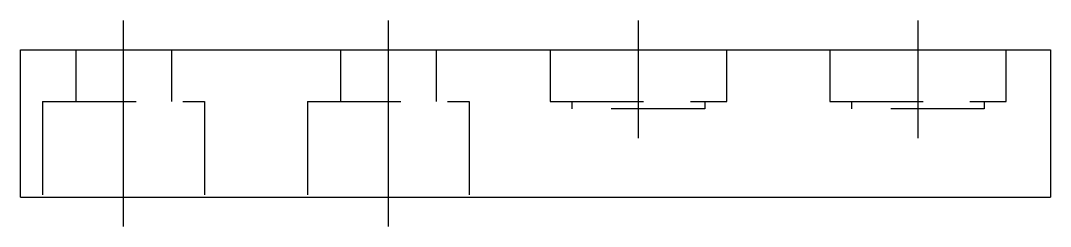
# Model space of a CAD drawing. Extents: x -1 to 144, y -8 to 139.
# Drawn here: x 0 to 70, y 125.2 to 139.2 of the extents above.
import ezdxf

# ---------------------------------------------------------------- set-up
doc = ezdxf.new("R2010")
doc.units = 0
doc.header["$LTSCALE"] = 0.5
doc.linetypes.add('CENTER', pattern=[50.8, 31.75, -6.35, 6.35, -6.35])
doc.linetypes.add('DASHED', pattern=[19.05, 12.7, -6.35])
doc.layers.get('0').update_dxf_attribs({"linetype": 'CONTINUOUS'})
doc.layers.add('CENTER', color=1, linetype='CENTER')

msp = doc.modelspace()

# ---------------------------------------------------------------- linework, layer by layer
at = {"color": 7, "linetype": 'CONTINUOUS'}
for p, q in [((0, 137.205), (70, 137.205)), ((0, 127.205), (0, 137.205)), ((70, 137.205), (70, 127.205)), ((0, 127.205), (70, 127.205))]:
    msp.add_line(p, q, dxfattribs=at)
at = {"color": 3, "linetype": 'DASHED'}
for p, q in [((3.75, 137.205), (3.75, 133.705)), ((10.25, 137.205), (10.25, 133.705)), ((21.75, 137.205), (21.75, 133.705)), ((28.25, 137.205), (28.25, 133.705)), ((36, 137.205), (36, 133.705)), ((48, 133.705), (48, 137.205)), ((55, 137.205), (55, 133.705)), ((67, 133.705), (67, 137.205)), ((1.5, 133.705), (1.5, 127.205)), ((1.5, 133.705), (12.5, 133.705)), ((12.5, 133.705), (12.5, 127.205)), ((19.5, 133.705), (19.5, 127.205)), ((19.5, 133.705), (30.5, 133.705)), ((30.5, 133.705), (30.5, 127.205)), ((36, 133.705), (48, 133.705)), ((37.5, 133.205), (37.5, 133.705)), ((46.5, 133.705), (46.5, 133.205)), ((55, 133.705), (67, 133.705)), ((56.5, 133.205), (56.5, 133.705)), ((65.5, 133.705), (65.5, 133.205)), ((46.5, 133.205), (37.5, 133.205)), ((65.5, 133.205), (56.5, 133.205))]:
    msp.add_line(p, q, dxfattribs=at)
at = {"layer": 'CENTER', "color": 1, "linetype": 'CENTER'}
for p, q in [((7, 125.205), (7, 139.205)), ((25, 125.205), (25, 139.205)), ((42, 131.205), (42, 139.205)), ((61, 131.205), (61, 139.205))]:
    msp.add_line(p, q, dxfattribs=at)

doc.saveas('drawing.dxf')
